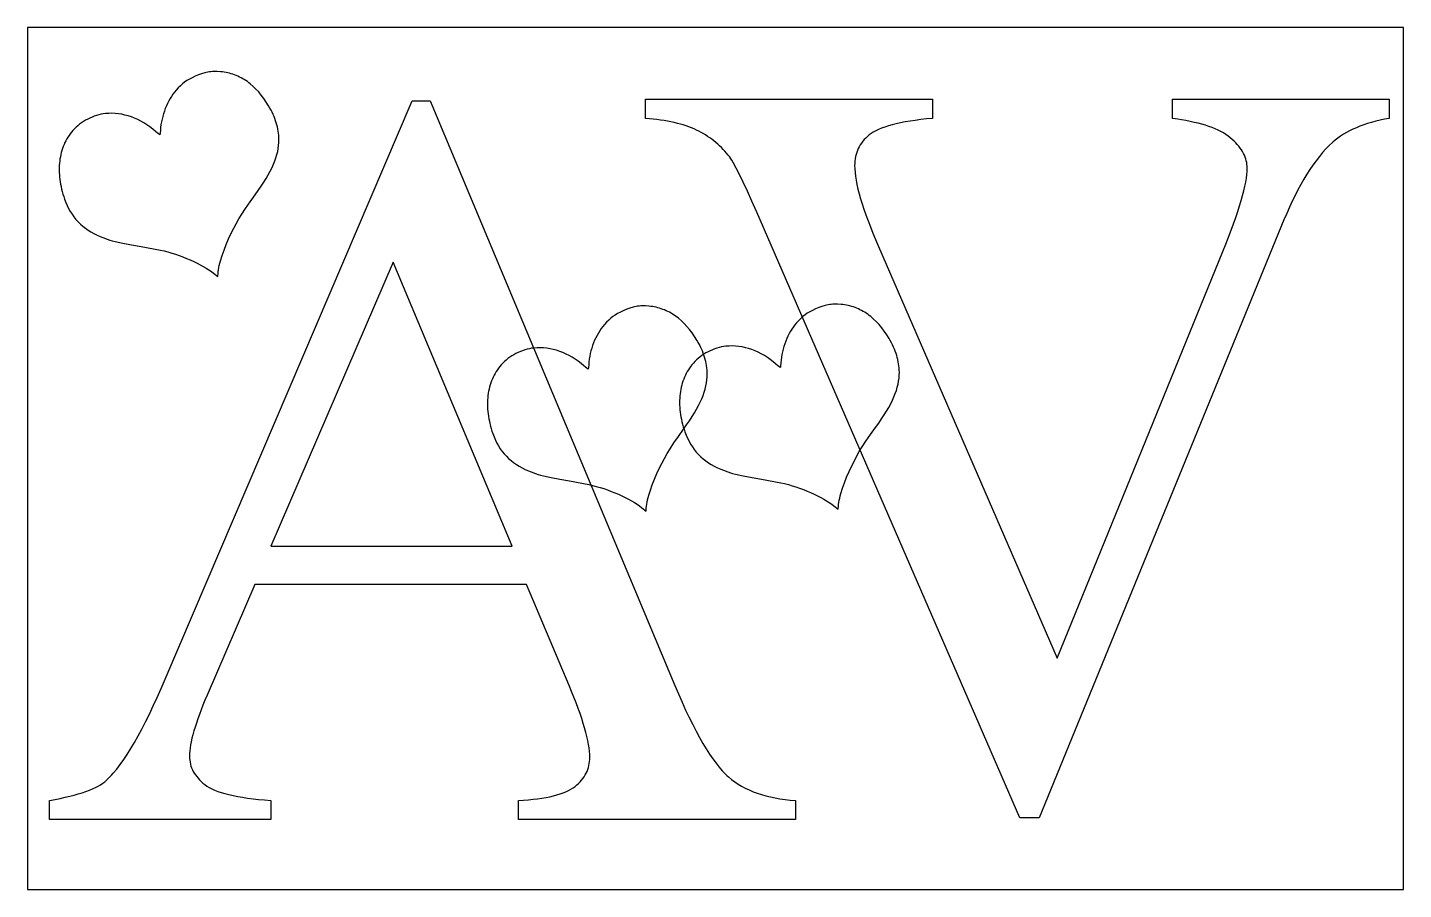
# Model space of a CAD drawing. Extents: x 0.08 to 7.42, y 0.2 to 4.8.
import ezdxf

# ---------------------------------------------------------------- set-up
doc = ezdxf.new("R2010")
doc.units = 0
doc.layers.add('LAYER_1', color=18, linetype='CONTINUOUS')

msp = doc.modelspace()

# ---------------------------------------------------------------- linework, layer by layer
at = {"layer": 'LAYER_1'}
for points in [[(0.0765, 0.1996), (7.4235, 0.1996), (7.4235, 4.8004), (0.0765, 4.8004)], [(1.0936, 3.4886), (1.0944, 3.4978), (1.0958, 3.5078), (1.0978, 3.5187), (1.1004, 3.5303), (1.1035, 3.5426), (1.107, 3.5555), (1.1155, 3.5828), (1.1257, 3.6117), (1.1374, 3.6415), (1.1505, 3.6718), (1.1647, 3.7019), (1.2047, 3.7785), (1.2202, 3.8034), (1.2405, 3.8341), (1.2649, 3.8693), (1.2924, 3.9079), (1.3089, 3.9311), (1.3241, 3.9533), (1.338, 3.9746), (1.3508, 3.9951), (1.3623, 4.0149), (1.3727, 4.0341), (1.382, 4.0526), (1.3901, 4.0706), (1.3972, 4.0881), (1.4032, 4.1052), (1.4082, 4.1219), (1.4122, 4.1384), (1.4153, 4.1546), (1.4174, 4.1707), (1.4186, 4.1867), (1.4189, 4.2027), (1.4186, 4.2138), (1.4179, 4.225), (1.4168, 4.2361), (1.4153, 4.2472), (1.4134, 4.2583), (1.411, 4.2695), (1.4082, 4.2806), (1.405, 4.2918), (1.4014, 4.303), (1.3974, 4.3142), (1.3929, 4.3254), (1.388, 4.3367), (1.3827, 4.3481), (1.3769, 4.3594), (1.3707, 4.3708), (1.3641, 4.3823), (1.3515, 4.4026), (1.3384, 4.4217), (1.3249, 4.4397), (1.3108, 4.4564), (1.2964, 4.472), (1.2814, 4.4863), (1.2661, 4.4995), (1.2582, 4.5057), (1.2502, 4.5115), (1.2421, 4.5171), (1.2339, 4.5223), (1.2256, 4.5273), (1.2172, 4.5319), (1.2087, 4.5363), (1.2, 4.5403), (1.1913, 4.5441), (1.1824, 4.5476), (1.1734, 4.5507), (1.1643, 4.5536), (1.1551, 4.5562), (1.1458, 4.5584), (1.1364, 4.5604), (1.1269, 4.5621), (1.1173, 4.5634), (1.1075, 4.5645), (1.0894, 4.5657), (1.0721, 4.5658), (1.0637, 4.5654), (1.0554, 4.5647), (1.0472, 4.5637), (1.039, 4.5624), (1.0308, 4.5608), (1.0226, 4.5589), (1.0059, 4.554), (0.9888, 4.5478), (0.971, 4.5402), (0.955, 4.5326), (0.9406, 4.5251), (0.9276, 4.5172), (0.9155, 4.5089), (0.904, 4.4998), (0.8927, 4.4898), (0.8815, 4.4785), (0.8698, 4.4657), (0.8612, 4.4554), (0.853, 4.4445), (0.8451, 4.433), (0.8377, 4.421), (0.8307, 4.4084), (0.8241, 4.3955), (0.8179, 4.3822), (0.8122, 4.3685), (0.8071, 4.3545), (0.8024, 4.3403), (0.7982, 4.3259), (0.7947, 4.3114), (0.7916, 4.2968), (0.7892, 4.2821), (0.7874, 4.2674), (0.7861, 4.2527), (0.7846, 4.2357), (0.7837, 4.2303), (0.7829, 4.2281), (0.7805, 4.2293), (0.7754, 4.233), (0.7684, 4.2387), (0.7602, 4.2459), (0.7453, 4.2586), (0.73, 4.2704), (0.7142, 4.2814), (0.6982, 4.2915), (0.6818, 4.3008), (0.6652, 4.3092), (0.6484, 4.3166), (0.6313, 4.3232), (0.6142, 4.3288), (0.5969, 4.3335), (0.5795, 4.3372), (0.5621, 4.34), (0.5447, 4.3417), (0.5273, 4.3425), (0.51, 4.3423), (0.4929, 4.341), (0.481, 4.3394), (0.4691, 4.3372), (0.457, 4.3343), (0.445, 4.3308), (0.433, 4.3268), (0.4211, 4.3221), (0.4093, 4.317), (0.3977, 4.3113), (0.3864, 4.3052), (0.3754, 4.2986), (0.3648, 4.2916), (0.3546, 4.2842), (0.3448, 4.2764), (0.3356, 4.2683), (0.327, 4.2599), (0.319, 4.2513), (0.3118, 4.2427), (0.3049, 4.2338), (0.2985, 4.2248), (0.2924, 4.2155), (0.2866, 4.2059), (0.2813, 4.1962), (0.2763, 4.1862), (0.2717, 4.176), (0.2674, 4.1656), (0.2636, 4.1551), (0.2601, 4.1443), (0.2569, 4.1334), (0.2542, 4.1222), (0.2518, 4.1109), (0.2498, 4.0995), (0.2482, 4.0878), (0.247, 4.0761), (0.2461, 4.0641), (0.2456, 4.052), (0.2455, 4.0398), (0.2458, 4.0275), (0.2464, 4.015), (0.2475, 4.0024), (0.2489, 3.9897), (0.2507, 3.9769), (0.2529, 3.964), (0.2555, 3.951), (0.2584, 3.9378), (0.2618, 3.9247), (0.2655, 3.9114), (0.2696, 3.898), (0.2742, 3.8846), (0.2808, 3.867), (0.2881, 3.8501), (0.2961, 3.8339), (0.3047, 3.8184), (0.3141, 3.8036), (0.3242, 3.7895), (0.3349, 3.7761), (0.3464, 3.7634), (0.3586, 3.7513), (0.3716, 3.7399), (0.3853, 3.7291), (0.3997, 3.719), (0.4149, 3.7095), (0.4309, 3.7007), (0.4476, 3.6924), (0.4651, 3.6848), (0.5166, 3.6652), (0.5289, 3.6618), (0.5447, 3.658), (0.5848, 3.6493), (0.6323, 3.6403), (0.6827, 3.6316), (0.7867, 3.6127), (0.8064, 3.608), (0.8264, 3.6027), (0.8465, 3.5967), (0.8666, 3.5903), (0.8866, 3.5834), (0.9065, 3.576), (0.926, 3.5683), (0.9451, 3.5602), (0.9637, 3.5518), (0.9816, 3.5431), (0.9989, 3.5343), (1.0152, 3.5253), (1.0306, 3.5162), (1.0449, 3.5071), (1.0581, 3.498), (1.0699, 3.4889), (1.0924, 3.4706)], [(2.7416, 1.8282), (1.2897, 1.8282), (1.0353, 1.2364), (1.0239, 1.2095), (1.0133, 1.1835), (1.0034, 1.1584), (0.9942, 1.1341), (0.9857, 1.1107), (0.978, 1.0881), (0.971, 1.0664), (0.9648, 1.0456), (0.9593, 1.0256), (0.9545, 1.0065), (0.9505, 0.9883), (0.9472, 0.9709), (0.9446, 0.9544), (0.9428, 0.9388), (0.9417, 0.924), (0.9413, 0.9101), (0.9416, 0.8994), (0.9426, 0.889), (0.9442, 0.8786), (0.9464, 0.8685), (0.9493, 0.8585), (0.9528, 0.8487), (0.9569, 0.839), (0.9617, 0.8295), (0.9671, 0.8202), (0.9732, 0.811), (0.9798, 0.802), (0.9872, 0.7931), (0.9951, 0.7844), (1.0037, 0.7759), (1.013, 0.7676), (1.0229, 0.7593), (1.0338, 0.7514), (1.0462, 0.7438), (1.0601, 0.7366), (1.0755, 0.7297), (1.0924, 0.7232), (1.1107, 0.717), (1.1305, 0.7112), (1.1518, 0.7058), (1.1746, 0.7007), (1.1988, 0.6959), (1.2246, 0.6916), (1.2518, 0.6875), (1.2805, 0.6839), (1.3107, 0.6806), (1.3423, 0.6776), (1.3755, 0.675), (1.3755, 0.5727), (0.1946, 0.5727), (0.1946, 0.675), (0.2233, 0.6803), (0.2508, 0.6858), (0.2769, 0.6914), (0.3018, 0.6973), (0.3253, 0.7034), (0.3476, 0.7096), (0.3685, 0.7161), (0.3882, 0.7227), (0.4066, 0.7295), (0.4236, 0.7366), (0.4394, 0.7438), (0.4539, 0.7512), (0.467, 0.7588), (0.4789, 0.7667), (0.4895, 0.7747), (0.4988, 0.7829), (0.5077, 0.7914), (0.5166, 0.8005), (0.5255, 0.8102), (0.5345, 0.8203), (0.5528, 0.8423), (0.5712, 0.8663), (0.5899, 0.8926), (0.6089, 0.9209), (0.628, 0.9514), (0.6475, 0.984), (0.6671, 1.0188), (0.687, 1.0557), (0.7071, 1.0948), (0.7275, 1.136), (0.7481, 1.1793), (0.7689, 1.2248), (0.79, 1.2724), (0.8113, 1.3221), (2.1304, 4.4084), (2.2272, 4.4084), (3.5325, 1.2889), (3.5521, 1.243), (3.5715, 1.199), (3.5906, 1.1572), (3.6095, 1.1174), (3.6282, 1.0797), (3.6467, 1.044), (3.6649, 1.0104), (3.6829, 0.9789), (3.7007, 0.9494), (3.7182, 0.922), (3.7356, 0.8966), (3.7527, 0.8733), (3.7695, 0.8521), (3.7862, 0.833), (3.7944, 0.8242), (3.8026, 0.8159), (3.8107, 0.8081), (3.8188, 0.8008), (3.8352, 0.7872), (3.8525, 0.7744), (3.8705, 0.7623), (3.8894, 0.751), (3.909, 0.7404), (3.9294, 0.7306), (3.9506, 0.7216), (3.9726, 0.7134), (3.9954, 0.7059), (4.0189, 0.6992), (4.0433, 0.6932), (4.0684, 0.6881), (4.0944, 0.6836), (4.1211, 0.68), (4.1486, 0.6771), (4.1769, 0.675), (4.1769, 0.5727), (2.6974, 0.5727), (2.6974, 0.675), (2.7248, 0.6766), (2.7511, 0.6786), (2.7763, 0.681), (2.8003, 0.6838), (2.8232, 0.687), (2.845, 0.6907), (2.8656, 0.6947), (2.8851, 0.6992), (2.9034, 0.7041), (2.9207, 0.7094), (2.9368, 0.715), (2.9517, 0.7212), (2.9655, 0.7277), (2.9782, 0.7346), (2.9898, 0.7419), (3.0002, 0.7497), (3.0097, 0.7577), (3.0187, 0.766), (3.027, 0.7745), (3.0347, 0.7832), (3.0418, 0.7921), (3.0482, 0.8013), (3.0541, 0.8106), (3.0593, 0.8202), (3.0639, 0.83), (3.0679, 0.84), (3.0713, 0.8502), (3.0741, 0.8606), (3.0762, 0.8713), (3.0778, 0.8822), (3.0787, 0.8932), (3.079, 0.9045), (3.0786, 0.9203), (3.0773, 0.9372), (3.0751, 0.9551), (3.0721, 0.9742), (3.0682, 0.9944), (3.0635, 1.0156), (3.0578, 1.038), (3.0514, 1.0615), (3.044, 1.0861), (3.0358, 1.1117), (3.0267, 1.1385), (3.0168, 1.1664), (3.006, 1.1954), (2.9943, 1.2255), (2.9818, 1.2567), (2.9684, 1.2889)], [(7.3469, 4.4179), (7.3469, 4.3155), (7.3224, 4.3108), (7.2987, 4.3057), (7.2757, 4.3001), (7.2534, 4.2941), (7.2319, 4.2877), (7.2112, 4.2808), (7.1912, 4.2735), (7.172, 4.2658), (7.1535, 4.2576), (7.1358, 4.249), (7.1189, 4.24), (7.1027, 4.2305), (7.0873, 4.2206), (7.0726, 4.2103), (7.0586, 4.1995), (7.0455, 4.1883), (7.0273, 4.1708), (7.0094, 4.1522), (6.9917, 4.1325), (6.9743, 4.1116), (6.9571, 4.0896), (6.9402, 4.0665), (6.9236, 4.0422), (6.9072, 4.0169), (6.8911, 3.9904), (6.8752, 3.9628), (6.8596, 3.934), (6.8443, 3.9042), (6.8292, 3.8732), (6.8144, 3.8411), (6.7998, 3.8079), (6.7855, 3.7735), (5.4774, 0.5821), (5.3751, 0.5821), (3.9703, 3.815), (3.9443, 3.8742), (3.9203, 3.9273), (3.8983, 3.9744), (3.8783, 4.0155), (3.8603, 4.0505), (3.8443, 4.0794), (3.837, 4.0916), (3.8302, 4.1023), (3.8239, 4.1115), (3.8182, 4.1192), (3.8094, 4.1298), (3.8004, 4.14), (3.7911, 4.15), (3.7816, 4.1597), (3.7718, 4.1691), (3.7618, 4.1782), (3.7516, 4.1871), (3.7411, 4.1956), (3.7303, 4.2038), (3.7193, 4.2118), (3.7081, 4.2194), (3.6966, 4.2268), (3.6848, 4.2339), (3.6728, 4.2406), (3.6606, 4.2471), (3.6481, 4.2533), (3.6352, 4.2592), (3.6217, 4.2649), (3.6077, 4.2703), (3.5932, 4.2754), (3.5781, 4.2802), (3.5625, 4.2848), (3.5463, 4.289), (3.5295, 4.2931), (3.5122, 4.2968), (3.4944, 4.3003), (3.476, 4.3035), (3.457, 4.3065), (3.4375, 4.3091), (3.4174, 4.3115), (3.3968, 4.3137), (3.3757, 4.3155), (3.3757, 4.4179), (4.9078, 4.4179), (4.9078, 4.3155), (4.876, 4.3123), (4.8456, 4.3087), (4.8167, 4.3048), (4.7892, 4.3007), (4.7631, 4.2962), (4.7385, 4.2914), (4.7152, 4.2864), (4.6934, 4.281), (4.6731, 4.2753), (4.6541, 4.2693), (4.6366, 4.263), (4.6205, 4.2564), (4.6058, 4.2495), (4.5926, 4.2423), (4.5808, 4.2348), (4.5704, 4.227), (4.561, 4.219), (4.5522, 4.2106), (4.5441, 4.2019), (4.5365, 4.193), (4.5295, 4.1838), (4.5232, 4.1743), (4.5174, 4.1645), (4.5123, 4.1545), (4.5078, 4.1441), (4.5038, 4.1335), (4.5005, 4.1226), (4.4978, 4.1114), (4.4957, 4.1), (4.4941, 4.0882), (4.4932, 4.0762), (4.4929, 4.0639), (4.4934, 4.046), (4.4949, 4.0269), (4.4974, 4.0066), (4.5009, 3.9851), (4.5054, 3.9623), (4.5108, 3.9384), (4.5173, 3.9133), (4.5247, 3.8869), (4.5332, 3.8593), (4.5426, 3.8305), (4.5531, 3.8006), (4.5645, 3.7694), (4.5769, 3.737), (4.5903, 3.7033), (4.6047, 3.6685), (4.6201, 3.6325), (5.5742, 1.4339), (6.4592, 3.6048), (6.4749, 3.6441), (6.4897, 3.6819), (6.5034, 3.7182), (6.5161, 3.7529), (6.5277, 3.7861), (6.5384, 3.8178), (6.548, 3.8479), (6.5567, 3.8765), (6.5643, 3.9036), (6.5709, 3.9291), (6.5765, 3.9531), (6.5811, 3.9756), (6.5846, 3.9965), (6.5871, 4.0159), (6.5887, 4.0337), (6.5892, 4.0501), (6.5889, 4.0601), (6.5879, 4.07), (6.5864, 4.0799), (6.5842, 4.0897), (6.5813, 4.0995), (6.5779, 4.1092), (6.5738, 4.1189), (6.5691, 4.1285), (6.5638, 4.1381), (6.5578, 4.1476), (6.5513, 4.1571), (6.5441, 4.1665), (6.5362, 4.1758), (6.5278, 4.1851), (6.5187, 4.1944), (6.509, 4.2035), (6.4985, 4.2125), (6.4872, 4.2212), (6.475, 4.2295), (6.462, 4.2375), (6.448, 4.2452), (6.4333, 4.2525), (6.4176, 4.2595), (6.4011, 4.2661), (6.3837, 4.2724), (6.3655, 4.2784), (6.3464, 4.284), (6.3265, 4.2894), (6.3056, 4.2943), (6.2839, 4.299), (6.2614, 4.3033), (6.238, 4.3072), (6.2193, 4.3107), (6.1909, 4.3155), (6.1909, 4.4179)], [(2.6642, 2.0329), (2.0281, 3.5483), (1.3755, 2.0329)], [(3.3804, 2.2372), (3.3813, 2.2464), (3.3827, 2.2565), (3.3847, 2.2674), (3.3873, 2.279), (3.3903, 2.2913), (3.3939, 2.3042), (3.4024, 2.3315), (3.4126, 2.3603), (3.4243, 2.3902), (3.4374, 2.4204), (3.4515, 2.4506), (3.4916, 2.5271), (3.5071, 2.5521), (3.5274, 2.5828), (3.5518, 2.618), (3.5793, 2.6566), (3.5958, 2.6797), (3.611, 2.7019), (3.6249, 2.7233), (3.6377, 2.7438), (3.6492, 2.7636), (3.6596, 2.7827), (3.6688, 2.8013), (3.677, 2.8192), (3.6841, 2.8367), (3.6901, 2.8538), (3.6951, 2.8706), (3.6991, 2.8871), (3.7022, 2.9033), (3.7043, 2.9194), (3.7055, 2.9354), (3.7058, 2.9514), (3.7055, 2.9625), (3.7048, 2.9736), (3.7037, 2.9847), (3.7022, 2.9959), (3.7003, 3.007), (3.6979, 3.0181), (3.6951, 3.0293), (3.6919, 3.0404), (3.6883, 3.0516), (3.6843, 3.0629), (3.6798, 3.0741), (3.6749, 3.0854), (3.6696, 3.0967), (3.6638, 3.1081), (3.6576, 3.1195), (3.651, 3.131), (3.6384, 3.1513), (3.6253, 3.1704), (3.6117, 3.1883), (3.5977, 3.2051), (3.5833, 3.2206), (3.5683, 3.235), (3.5529, 3.2482), (3.5451, 3.2543), (3.5371, 3.2602), (3.529, 3.2657), (3.5208, 3.271), (3.5125, 3.2759), (3.5041, 3.2806), (3.4956, 3.285), (3.4869, 3.289), (3.4782, 3.2928), (3.4693, 3.2962), (3.4603, 3.2994), (3.4512, 3.3023), (3.442, 3.3048), (3.4327, 3.3071), (3.4233, 3.3091), (3.4138, 3.3107), (3.4041, 3.3121), (3.3944, 3.3132), (3.3763, 3.3144), (3.359, 3.3144), (3.3506, 3.3141), (3.3423, 3.3134), (3.3341, 3.3124), (3.3259, 3.3111), (3.3177, 3.3095), (3.3095, 3.3075), (3.2928, 3.3027), (3.2757, 3.2965), (3.2578, 3.2889), (3.2419, 3.2813), (3.2275, 3.2737), (3.2145, 3.2659), (3.2023, 3.2576), (3.1908, 3.2485), (3.1796, 3.2385), (3.1684, 3.2272), (3.1567, 3.2144), (3.1481, 3.2041), (3.1399, 3.1932), (3.132, 3.1817), (3.1246, 3.1696), (3.1175, 3.1571), (3.1109, 3.1442), (3.1048, 3.1308), (3.0991, 3.1172), (3.094, 3.1032), (3.0893, 3.089), (3.0851, 3.0746), (3.0815, 3.0601), (3.0785, 3.0454), (3.0761, 3.0307), (3.0742, 3.016), (3.073, 3.0014), (3.0715, 2.9843), (3.0706, 2.9789), (3.0698, 2.9768), (3.0674, 2.9779), (3.0623, 2.9817), (3.0553, 2.9874), (3.0471, 2.9946), (3.0322, 3.0072), (3.0168, 3.0191), (3.0011, 3.0301), (2.9851, 3.0402), (2.9687, 3.0495), (2.9521, 3.0578), (2.9353, 3.0653), (2.9182, 3.0718), (2.901, 3.0775), (2.8838, 3.0821), (2.8664, 3.0859), (2.849, 3.0886), (2.8316, 3.0904), (2.8142, 3.0912), (2.7969, 3.0909), (2.7798, 3.0897), (2.7679, 3.0881), (2.756, 3.0859), (2.7439, 3.083), (2.7319, 3.0795), (2.7199, 3.0754), (2.708, 3.0708), (2.6962, 3.0656), (2.6846, 3.06), (2.6733, 3.0538), (2.6623, 3.0472), (2.6517, 3.0402), (2.6415, 3.0329), (2.6317, 3.0251), (2.6225, 3.017), (2.6139, 3.0086), (2.6058, 2.9999), (2.5986, 2.9913), (2.5918, 2.9825), (2.5853, 2.9734), (2.5792, 2.9641), (2.5735, 2.9546), (2.5682, 2.9448), (2.5632, 2.9349), (2.5586, 2.9247), (2.5543, 2.9143), (2.5504, 2.9037), (2.5469, 2.893), (2.5438, 2.882), (2.5411, 2.8709), (2.5387, 2.8596), (2.5367, 2.8481), (2.5351, 2.8365), (2.5338, 2.8247), (2.533, 2.8128), (2.5325, 2.8007), (2.5324, 2.7885), (2.5327, 2.7762), (2.5333, 2.7637), (2.5344, 2.7511), (2.5358, 2.7384), (2.5376, 2.7256), (2.5398, 2.7126), (2.5424, 2.6996), (2.5453, 2.6865), (2.5487, 2.6733), (2.5524, 2.66), (2.5565, 2.6467), (2.561, 2.6333), (2.5677, 2.6156), (2.575, 2.5987), (2.583, 2.5825), (2.5916, 2.567), (2.601, 2.5523), (2.611, 2.5382), (2.6218, 2.5248), (2.6333, 2.512), (2.6455, 2.5), (2.6585, 2.4886), (2.6721, 2.4778), (2.6866, 2.4677), (2.7018, 2.4582), (2.7178, 2.4493), (2.7345, 2.4411), (2.752, 2.4335), (2.8035, 2.4139), (2.8157, 2.4105), (2.8316, 2.4066), (2.8717, 2.398), (2.9192, 2.3889), (2.9696, 2.3803), (3.0736, 2.3614), (3.0933, 2.3567), (3.1133, 2.3513), (3.1334, 2.3454), (3.1535, 2.339), (3.1735, 2.332), (3.1934, 2.3247), (3.2129, 2.3169), (3.232, 2.3088), (3.2506, 2.3004), (3.2685, 2.2918), (3.2857, 2.283), (3.3021, 2.274), (3.3175, 2.2649), (3.3318, 2.2558), (3.3449, 2.2466), (3.3568, 2.2375), (3.3793, 2.2192)], [(4.4062, 2.2467), (4.4071, 2.2559), (4.4085, 2.266), (4.4105, 2.2768), (4.4131, 2.2885), (4.4161, 2.3008), (4.4197, 2.3136), (4.4282, 2.3409), (4.4384, 2.3698), (4.4501, 2.3996), (4.4632, 2.4299), (4.4774, 2.46), (4.5174, 2.5366), (4.5329, 2.5615), (4.5532, 2.5922), (4.5776, 2.6275), (4.6051, 2.6661), (4.6216, 2.6892), (4.6368, 2.7114), (4.6507, 2.7327), (4.6635, 2.7533), (4.675, 2.7731), (4.6854, 2.7922), (4.6946, 2.8107), (4.7028, 2.8287), (4.7099, 2.8462), (4.7159, 2.8633), (4.7209, 2.88), (4.7249, 2.8965), (4.728, 2.9128), (4.7301, 2.9289), (4.7313, 2.9449), (4.7316, 2.9608), (4.7313, 2.972), (4.7306, 2.9831), (4.7295, 2.9942), (4.728, 3.0053), (4.7261, 3.0164), (4.7237, 3.0276), (4.7209, 3.0387), (4.7177, 3.0499), (4.7141, 3.0611), (4.7101, 3.0723), (4.7056, 3.0836), (4.7007, 3.0949), (4.6954, 3.1062), (4.6896, 3.1176), (4.6834, 3.129), (4.6768, 3.1404), (4.6642, 3.1607), (4.6511, 3.1798), (4.6375, 3.1978), (4.6235, 3.2145), (4.6091, 3.2301), (4.5941, 3.2445), (4.5788, 3.2576), (4.5709, 3.2638), (4.5629, 3.2696), (4.5548, 3.2752), (4.5466, 3.2804), (4.5383, 3.2854), (4.5299, 3.29), (4.5214, 3.2944), (4.5127, 3.2985), (4.504, 3.3022), (4.4951, 3.3057), (4.4861, 3.3089), (4.477, 3.3117), (4.4678, 3.3143), (4.4585, 3.3166), (4.4491, 3.3185), (4.4396, 3.3202), (4.43, 3.3216), (4.4202, 3.3226), (4.4021, 3.3238), (4.3848, 3.3239), (4.3764, 3.3235), (4.3681, 3.3228), (4.3599, 3.3218), (4.3517, 3.3205), (4.3435, 3.3189), (4.3353, 3.317), (4.3186, 3.3121), (4.3015, 3.3059), (4.2836, 3.2983), (4.2677, 3.2908), (4.2533, 3.2832), (4.2403, 3.2754), (4.2282, 3.267), (4.2167, 3.258), (4.2054, 3.2479), (4.1942, 3.2366), (4.1825, 3.2238), (4.1739, 3.2135), (4.1657, 3.2026), (4.1578, 3.1911), (4.1504, 3.1791), (4.1434, 3.1666), (4.1368, 3.1536), (4.1306, 3.1403), (4.1249, 3.1266), (4.1198, 3.1127), (4.1151, 3.0985), (4.1109, 3.0841), (4.1074, 3.0695), (4.1043, 3.0549), (4.1019, 3.0402), (4.1001, 3.0255), (4.0988, 3.0108), (4.0973, 2.9938), (4.0964, 2.9884), (4.0956, 2.9862), (4.0932, 2.9874), (4.0881, 2.9911), (4.0811, 2.9969), (4.0729, 3.004), (4.058, 3.0167), (4.0426, 3.0285), (4.0269, 3.0395), (4.0109, 3.0496), (3.9945, 3.0589), (3.9779, 3.0673), (3.9611, 3.0747), (3.944, 3.0813), (3.9269, 3.0869), (3.9096, 3.0916), (3.8922, 3.0953), (3.8748, 3.0981), (3.8574, 3.0999), (3.84, 3.1006), (3.8227, 3.1004), (3.8056, 3.0991), (3.7937, 3.0976), (3.7818, 3.0953), (3.7697, 3.0925), (3.7577, 3.089), (3.7457, 3.0849), (3.7338, 3.0803), (3.722, 3.0751), (3.7104, 3.0694), (3.6991, 3.0633), (3.6881, 3.0567), (3.6775, 3.0497), (3.6673, 3.0423), (3.6575, 3.0346), (3.6483, 3.0265), (3.6397, 3.0181), (3.6317, 3.0094), (3.6244, 3.0008), (3.6176, 2.992), (3.6111, 2.9829), (3.6051, 2.9736), (3.5993, 2.964), (3.594, 2.9543), (3.589, 2.9443), (3.5844, 2.9341), (3.5801, 2.9238), (3.5762, 2.9132), (3.5728, 2.9024), (3.5696, 2.8915), (3.5669, 2.8804), (3.5645, 2.8691), (3.5625, 2.8576), (3.5609, 2.846), (3.5597, 2.8342), (3.5588, 2.8222), (3.5583, 2.8102), (3.5582, 2.798), (3.5585, 2.7856), (3.5591, 2.7731), (3.5602, 2.7605), (3.5616, 2.7478), (3.5634, 2.735), (3.5656, 2.7221), (3.5682, 2.7091), (3.5711, 2.696), (3.5745, 2.6828), (3.5782, 2.6695), (3.5823, 2.6562), (3.5869, 2.6427), (3.5935, 2.6251), (3.6008, 2.6082), (3.6088, 2.592), (3.6174, 2.5765), (3.6268, 2.5617), (3.6369, 2.5476), (3.6476, 2.5342), (3.6591, 2.5215), (3.6713, 2.5094), (3.6843, 2.498), (3.698, 2.4873), (3.7124, 2.4771), (3.7276, 2.4677), (3.7436, 2.4588), (3.7603, 2.4506), (3.7778, 2.4429), (3.8293, 2.4233), (3.8416, 2.4199), (3.8574, 2.4161), (3.8975, 2.4075), (3.945, 2.3984), (3.9954, 2.3898), (4.0994, 2.3708), (4.1191, 2.3661), (4.1391, 2.3608), (4.1592, 2.3549), (4.1793, 2.3484), (4.1993, 2.3415), (4.2192, 2.3341), (4.2387, 2.3264), (4.2578, 2.3183), (4.2764, 2.3099), (4.2943, 2.3013), (4.3116, 2.2924), (4.3279, 2.2834), (4.3433, 2.2744), (4.3576, 2.2652), (4.3707, 2.2561), (4.3826, 2.247), (4.4051, 2.2287)]]:
    msp.add_lwpolyline(points, close=True, dxfattribs=at)

doc.saveas('drawing.dxf')
